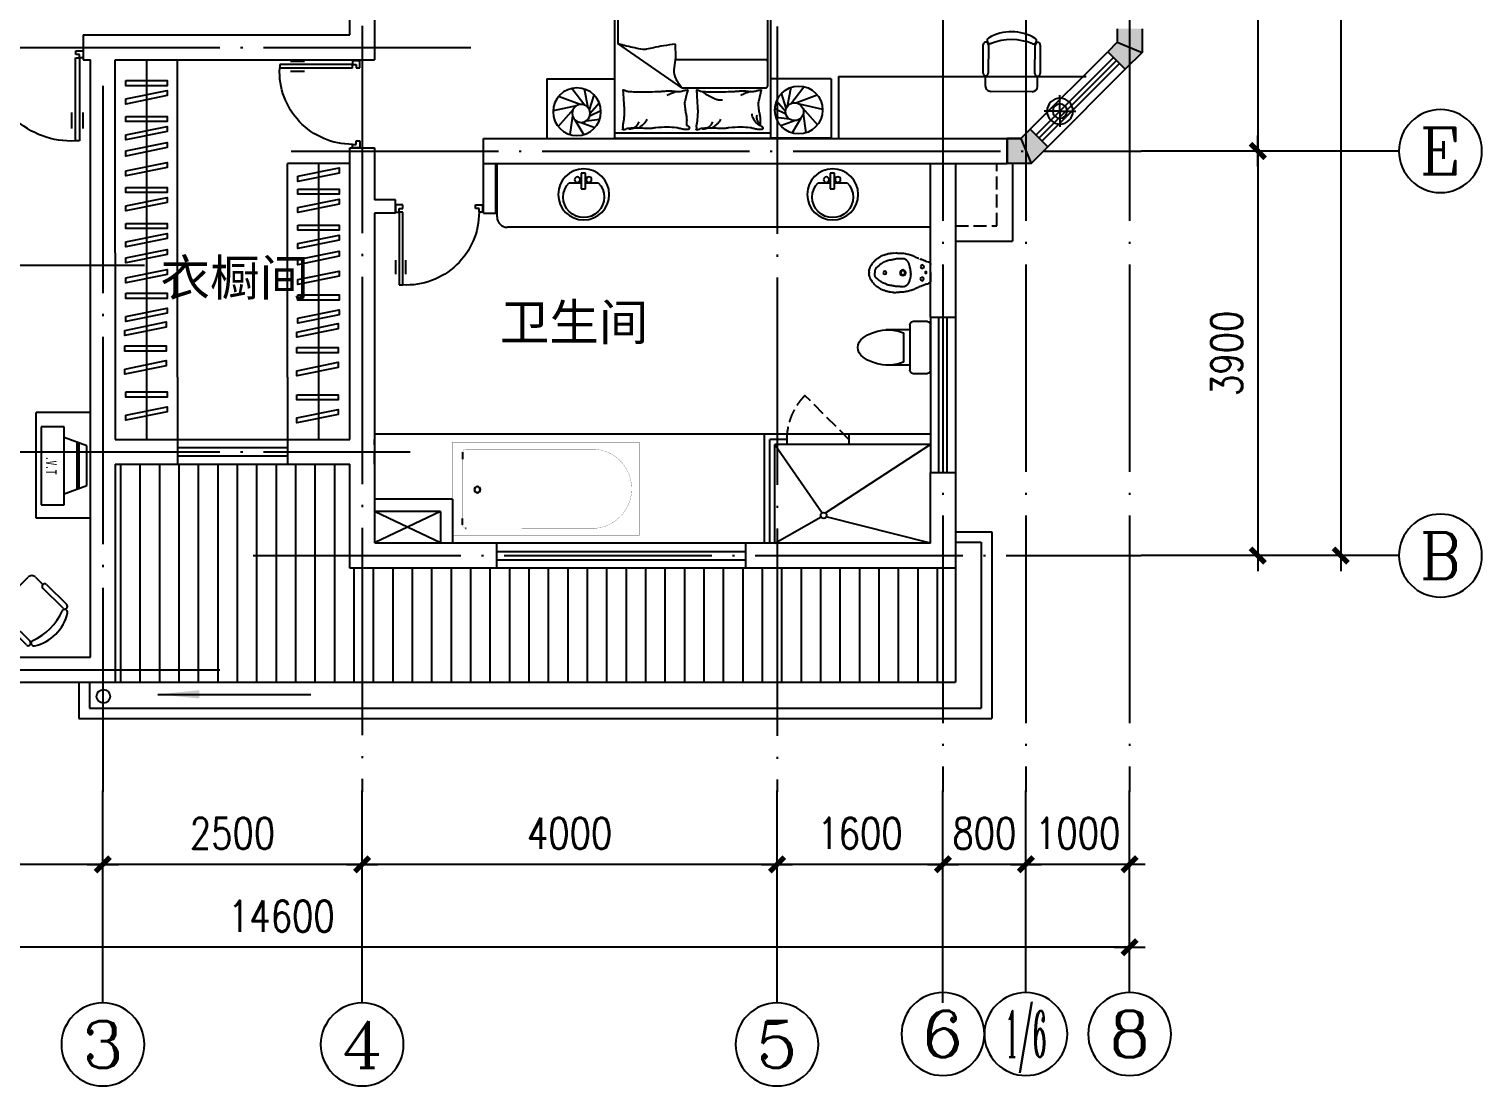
# Model space of a CAD drawing. Extents: x 68494 to 246694, y -171764 to -76879.
# Drawn here: x 140491 to 154499, y -140224 to -130035 of the extents above; entities that cross this region are included whole.
import ezdxf
from ezdxf.enums import TextEntityAlignment as Align

# ---------------------------------------------------------------- set-up
doc = ezdxf.new("R2010")
doc.units = 0
doc.header["$LTSCALE"] = 1000
doc.header["$MEASUREMENT"] = 0
for name, pattern in [('DASH', [0.35, 0.25, -0.1]), ('DOTE', [2.42, 2, -0.2, 0.02, -0.2]), ('HIDDEN2', [0.1875, 0.125, -0.0625])]:
    doc.linetypes.add(name, pattern=pattern)
doc.layers.get('0').update_dxf_attribs({"linetype": 'CONTINUOUS'})
for name, color, linetype in [('2', 2, 'CONTINUOUS'), ('AXIS', 3, 'CONTINUOUS'), ('AXIS_TEXT', 7, 'CONTINUOUS'), ('DOOR', 2, 'CONTINUOUS'), ('DOTE', 1, 'DOTE'), ('HATCH', 8, 'CONTINUOUS'), ('PUB_DIM', 3, 'CONTINUOUS'), ('STAIR', 2, 'CONTINUOUS'), ('TOILET', 7, 'CONTINUOUS'), ('WALL', 4, 'CONTINUOUS'), ('WINDOW', 51, 'CONTINUOUS'), ('WINDOW_TEXT', 7, 'CONTINUOUS'), ('家具', 30, 'CONTINUOUS')]:
    doc.layers.add(name, color=color, linetype=linetype)
doc.styles.add('COMPLEX', font='COMPLEX')
doc.styles.add('DIM_FONT', font='SIMPLEX', dxfattribs={"width": 0.8})
doc.styles.add('HZTXT', font='', dxfattribs={"width": 0.7, "height": 600})
doc.styles.add('SIMPLEX', font='SIMPLEX.SHX')
doc.styles.get("Standard").update_dxf_attribs({"font": ''})
doc.styles.get('HZTXT').set_extended_font_data('FangSong_GB2312')
doc.styles.get('Standard').set_extended_font_data('KaiTi_GB2312')
doc.dimstyles.new('AXIS', dxfattribs={"dimtxt": 300, "dimasz": 1, "dimexe": 250, "dimexo": 300, "dimgap": 150, "dimtad": 1, "dimdec": 0, "dimzin": 0, "dimdsep": 46, "dimtxsty": 'DIM_FONT', "dimblk": '_DIMX', "dimblk1": 'DIMBK1', "dimblk2": 'DIMBK1', "dimcen": 1, "dimse1": 1, "dimse2": 1, "dimclrt": 7, "dimadec": 0, "dimazin": 0, "dimtfac": 1, "dimtdec": 0, "dimtix": 1, "dimtmove": 2, "dimatfit": 3, "dimldrblk": '_DIMX', "dimfxl": 1, "dimtvp": 1.5, "dimtolj": 1, "dimtzin": 0, "dimarcsym": 0})

# ---------------------------------------------------------------- blocks, each defined once
blk = doc.blocks.new('_DIMX')
blk.add_line((-150, 0), (150, 0))
at = {"const_width": 50}
blk.add_lwpolyline([(-70, -70), (70, 70)], dxfattribs=at)
blk = doc.blocks.new('*D270')
at = {"color": 0, "linetype": 'ByBlock', "transparency": 16777216}
blk.add_line((153138, -119112), (153138, -135110), dxfattribs=at)
for p, rotation in [((153138, -119111), 90), ((153138, -135111), 270)]:
    blk.add_blockref('_DIMX', p, dxfattribs=dict(at, rotation=rotation))
at = {"color": 7, "linetype": 'ByBlock', "transparency": 16777216, "insert": (152838, -127114), "char_height": 300, "attachment_point": 5, "rotation": 90, "style": 'DIM_FONT'}
blk.add_mtext('\\A1;16000', dxfattribs=at)
blk = doc.blocks.new('DIMBK1')
at = {"color": 0}
blk.add_line((-1, 0), (1, 0), dxfattribs=at)
blk.add_circle((0, 0), 0.25, dxfattribs=at)
blk = doc.blocks.new('*D267')
at = {"color": 0, "linetype": 'ByBlock', "transparency": 16777216}
blk.add_line((141201, -138088), (136503, -138088), dxfattribs=at)
at = {"color": 0, "linetype": 'ByBlock', "transparency": 16777216, "rotation": 180}
blk.add_blockref('_DIMX', (136502, -138088), dxfattribs=at)
at = {"color": 0, "linetype": 'ByBlock', "transparency": 16777216}
blk.add_blockref('_DIMX', (141202, -138088), dxfattribs=at)
at = {"color": 7, "linetype": 'ByBlock', "transparency": 16777216, "insert": (138852, -137788), "char_height": 300, "attachment_point": 5, "style": 'DIM_FONT'}
blk.add_mtext('\\A1;4700', dxfattribs=at)
blk = doc.blocks.new('*D266')
at = {"color": 0, "linetype": 'ByBlock', "transparency": 16777216}
blk.add_line((151101, -138887), (136503, -138887), dxfattribs=at)
at = {"color": 0, "linetype": 'ByBlock', "transparency": 16777216, "rotation": 180.0000000000004}
blk.add_blockref('_DIMX', (136502, -138887), dxfattribs=at)
at = {"color": 0, "linetype": 'ByBlock', "transparency": 16777216}
blk.add_blockref('_DIMX', (151102, -138887), dxfattribs=at)
at = {"color": 7, "linetype": 'ByBlock', "transparency": 16777216, "insert": (142924, -138587), "char_height": 300, "attachment_point": 5, "style": 'DIM_FONT'}
blk.add_mtext('\\A1;14600', dxfattribs=at)
blk = doc.blocks.new('*D259')
at = {"color": 0, "linetype": 'ByBlock', "transparency": 16777216}
blk.add_line((147701, -138088), (143703, -138088), dxfattribs=at)
at = {"color": 0, "linetype": 'ByBlock', "transparency": 16777216, "rotation": 180.0000000000007}
blk.add_blockref('_DIMX', (143702, -138088), dxfattribs=at)
at = {"color": 0, "linetype": 'ByBlock', "transparency": 16777216}
blk.add_blockref('_DIMX', (147702, -138088), dxfattribs=at)
at = {"color": 7, "linetype": 'ByBlock', "transparency": 16777216, "insert": (145702, -137788), "char_height": 300, "attachment_point": 5, "style": 'DIM_FONT'}
blk.add_mtext('\\A1;4000', dxfattribs=at)
blk = doc.blocks.new('*D258')
at = {"color": 0, "linetype": 'ByBlock', "transparency": 16777216}
blk.add_line((143701, -138088), (141203, -138088), dxfattribs=at)
at = {"color": 0, "linetype": 'ByBlock', "transparency": 16777216, "rotation": 180}
blk.add_blockref('_DIMX', (141202, -138088), dxfattribs=at)
at = {"color": 0, "linetype": 'ByBlock', "transparency": 16777216}
blk.add_blockref('_DIMX', (143702, -138088), dxfattribs=at)
at = {"color": 7, "linetype": 'ByBlock', "transparency": 16777216, "insert": (142452, -137788), "char_height": 300, "attachment_point": 5, "style": 'DIM_FONT'}
blk.add_mtext('\\A1;2500', dxfattribs=at)
blk = doc.blocks.new('_AXISO')
blk.add_circle((0, 0), 0.5)
at = {"layer": 'AXIS_TEXT', "style": 'COMPLEX', "width": 1.041667}
blk.add_attdef('A', text='', height=0.56, dxfattribs=at).set_placement((-0.25, -0.28), (0.25, -0.28), align=Align.FIT)
blk = doc.blocks.new('M_A23MCU')
for p, q in [((-0.454, 0.081), (-0.454, 0.905)), ((-0.454, 0.905), (-0.413, 0.905)), ((-0.413, 0.905), (-0.413, 0.081)), ((-0.489, 0.782), (-0.489, 0.624)), ((-0.378, 0.782), (-0.378, 0.624)), ((-0.495, -0.002), (-0.495, 0.081)), ((-0.495, 0.081), (-0.454, 0.081)), ((-0.413, 0.081), (-0.454, 0.081)), ((-0.454, 0.081), (-0.454, 0.039)), ((-0.454, 0.039), (-0.413, 0.039)), ((-0.413, 0.039), (-0.413, -0.002)), ((0.412, 0.039), (0.412, -0.002)), ((0.453, 0.039), (0.412, 0.039)), ((0.453, 0.081), (0.453, 0.039)), ((0.494, 0.081), (0.453, 0.081)), ((0.494, -0.002), (0.494, 0.081)), ((-0.413, -0.002), (-0.495, -0.002)), ((-0.495, -0.002), (-0.495, -0.002)), ((0.412, -0.002), (0.494, -0.002)), ((0.494, -0.002), (0.494, -0.002))]:
    blk.add_line(p, q)
blk.add_arc((-0.372, 0.082), 0.825, 359.9283, 92.866)
blk = doc.blocks.new('*D257')
at = {"color": 0, "linetype": 'ByBlock', "transparency": 16777216}
blk.add_line((152338, -126312), (152338, -131210), dxfattribs=at)
for p, rotation in [((152338, -126311), 90), ((152338, -131211), 270)]:
    blk.add_blockref('_DIMX', p, dxfattribs=dict(at, rotation=rotation))
at = {"color": 7, "linetype": 'ByBlock', "transparency": 16777216, "insert": (152038, -128761), "char_height": 300, "attachment_point": 5, "rotation": 90, "style": 'DIM_FONT'}
blk.add_mtext('\\A1;4900', dxfattribs=at)
blk = doc.blocks.new('*D256')
at = {"color": 0, "linetype": 'ByBlock', "transparency": 16777216}
blk.add_line((152338, -131212), (152338, -135110), dxfattribs=at)
for p, rotation in [((152338, -131211), 90), ((152338, -135111), 270)]:
    blk.add_blockref('_DIMX', p, dxfattribs=dict(at, rotation=rotation))
at = {"color": 7, "linetype": 'ByBlock', "transparency": 16777216, "insert": (152038, -133161), "char_height": 300, "attachment_point": 5, "rotation": 90, "style": 'DIM_FONT'}
blk.add_mtext('\\A1;3900', dxfattribs=at)
blk = doc.blocks.new('M_C54TQD')
for p, q in [((0, -52), (1500, -52)), ((26, -509), (26, -1968)), ((853, -489), (46, -489)), ((853, -489), (1472, -916)), ((46, -761), (915, -761)), ((1472, -1968), (1472, -916)), ((381, -1368), (395, -1471)), ((778, -1368), (698, -1472)), ((161, -1514), (137, -1518)), ((255, -1552), (161, -1514)), ((395, -1471), (369, -1593)), ((528, -1559), (509, -1470)), ((698, -1472), (623, -1603)), ((90, -1638), (87, -1645)), ((188, -1621), (90, -1638)), ((257, -1618), (188, -1621)), ((324, -1645), (255, -1552)), ((324, -1645), (257, -1618)), ((369, -1593), (324, -1645)), ((324, -1645), (510, -1664)), ((324, -1645), (355, -1728)), ((510, -1664), (560, -1700)), ((548, -1617), (528, -1559)), ((605, -1658), (548, -1617)), ((605, -1658), (594, -1752)), ((623, -1603), (605, -1658)), ((605, -1658), (734, -1626)), ((605, -1658), (655, -1721)), ((734, -1626), (837, -1640)), ((837, -1640), (873, -1660)), ((335, -1810), (281, -1873)), ((355, -1728), (335, -1810)), ((560, -1700), (572, -1709)), ((592, -1767), (580, -1861)), ((655, -1721), (720, -1769)), ((720, -1769), (813, -1769)), ((46, -1988), (1452, -1988))]:
    blk.add_line(p, q)
blk.add_lwpolyline([(0, -2000), (0, 0), (1500, 0), (1500, -2000)], close=True)
for points in [[(101, -127, -0.263368), (73, -108, -0.494818), (82, -89, -0.049225), (100, -88, -0.036831), (124, -89, -0.031893), (161, -97, 0.035782), (195, -104, 0.032941), (285, -110, 0.026564), (396, -104, 0.017905), (434, -99, -0.033397), (454, -97, -0.03204), (491, -97, 0.018442), (555, -101, 0.010837), (620, -100, 0.014624), (668, -97, 0.111249), (691, -89, -0.153708), (708, -86, -0.076444), (715, -87, -0.215512), (717, -89, -0.585858), (714, -92, 0.363489), (709, -95, 0.191716), (709, -106, -0.129675), (711, -123, -0.01735), (708, -140, 0.019326), (706, -155, 0.018818), (699, -223, 0.021828), (698, -283, 0.006204), (700, -316, 0.001963), (706, -423, 0.028341), (710, -459, -0.117014), (709, -468, -0.36606), (708, -469, -0.03973), (694, -466, -0.048309), (681, -461, 0.062981), (670, -457, 0.04058), (647, -454, 0.014345), (580, -451, 0.005484), (454, -452, 0.007153), (358, -455, 0.008762), (316, -458, -0.008153), (270, -461, -0.06251), (213, -456, 0.078669), (167, -454, 0.047825), (145, -459, -0.034494), (114, -466, -0.023571), (89, -469, -0.510228), (88, -468), (95, -438), (116, -356, 0.073041), (118, -336, 0.023305), (112, -275, 0.018299), (108, -252, -0.01097), (101, -214, -0.042281), (98, -180, -0.027201), (101, -126)], [(101, -127, -0.077379), (136, -152, -0.077379), (161, -187, -0.047525), (171, -211, -0.047525), (176, -238)], [(575, -101, 0.027842), (551, -111, 0.048685), (539, -119, 0.023666), (511, -144, 0.031223), (492, -164, 0.046801), (486, -172, 0.023191), (478, -189)], [(657, -95, 0.088153), (622, -98, 0.088153), (591, -114, 0.077547), (569, -135, 0.077547), (555, -162)], [(810, -127, -0.263368), (782, -108, -0.494818), (791, -89, -0.049225), (809, -88, -0.036831), (833, -89, -0.031893), (871, -97, 0.035782), (905, -104, 0.032941), (994, -110, 0.026564), (1106, -104, 0.017905), (1143, -99, -0.033397), (1163, -97, -0.03204), (1200, -97, 0.018442), (1265, -101, 0.010837), (1329, -100, 0.014624), (1377, -97, 0.111249), (1400, -89, -0.153708), (1417, -86, -0.076444), (1424, -87, -0.215512), (1426, -89, -0.585858), (1423, -92, 0.363489), (1419, -95, 0.191716), (1419, -106, -0.129675), (1421, -123, -0.01735), (1418, -140, 0.019326), (1415, -155, 0.018818), (1408, -223, 0.021828), (1407, -283, 0.006204), (1409, -316, 0.001963), (1415, -423, 0.028341), (1419, -459, -0.117014), (1419, -468, -0.36606), (1417, -469, -0.03973), (1404, -466, -0.048309), (1390, -461, 0.062981), (1379, -457, 0.04058), (1356, -454, 0.014345), (1289, -451, 0.005484), (1164, -452, 0.007153), (1067, -455, 0.008762), (1025, -458, -0.008153), (979, -461, -0.06251), (922, -456, 0.078669), (877, -454, 0.047825), (854, -459, -0.034494), (823, -466, -0.023571), (798, -469, -0.510228), (797, -468), (805, -438), (825, -356, 0.073041), (827, -336, 0.023305), (821, -275, 0.018299), (817, -252, -0.01097), (810, -214, -0.042281), (807, -180, -0.027201), (810, -126)], [(1284, -101, 0.027842), (1260, -111, 0.048685), (1248, -119, 0.023666), (1220, -144, 0.031223), (1201, -164, 0.046801), (1196, -172, 0.023191), (1188, -189)], [(1366, -95, 0.088153), (1332, -98, 0.088153), (1300, -114, 0.077547), (1279, -135, 0.077547), (1265, -162)], [(99, -143, -0.05369), (114, -156, -0.070312), (122, -168, -0.015448), (125, -177, -0.013244), (129, -187, -0.082127), (132, -205, -0.064164), (129, -228)], [(191, -454, 0.009729), (219, -445, 0.009729), (246, -435, 0.007971), (267, -426, 0.007971), (289, -416)], [(661, -455, 0.016108), (622, -429, 0.024599), (595, -414, 0.009477), (546, -391, 0.015937), (516, -378, 0.072521), (500, -375, 0.033339), (463, -375)], [(901, -454, 0.009729), (928, -445, 0.009729), (955, -435, 0.007971), (977, -426, 0.007971), (998, -416)], [(853, -489, -0.085272), (917, -599, -0.124044), (926, -686), (912, -782), (914, -912)], [(914, -912, 0.007867), (1032, -894, 0.009508), (1128, -876, 0.006616), (1193, -862, -0.023828), (1212, -858, -0.080713), (1230, -859, -0.009591), (1383, -891, -0.013133), (1416, -899, -0.007859), (1472, -916)], [(464, -1480, 0.025626), (476, -1478, 0.0108), (605, -1436, 0.00456), (692, -1405, 0.01125), (727, -1391, 0.069394), (746, -1380, -0.079756), (763, -1371, -0.106399), (778, -1368, -0.328642), (782, -1372, -0.299547), (779, -1378, 0.189917), (774, -1387, 0.033518), (773, -1397, 0.075627), (773, -1402, 0.053489), (776, -1410, 0.017838), (788, -1432, 0.038394), (805, -1456, -0.059529), (816, -1472, -0.035943), (826, -1498, -0.011245), (852, -1585, -0.006203), (862, -1624, 0.010783), (868, -1647, 0.019485), (873, -1660, 0.005062), (892, -1710, 0.101392), (909, -1736, -0.223768), (914, -1749, -0.25558), (911, -1754, -0.081563), (895, -1759, -0.071805), (878, -1759, 0.069985), (861, -1759, 0.03546), (801, -1772, 0.029432), (732, -1797, 0.001554), (699, -1811, -0.00152), (665, -1826, -0.004735), (629, -1840, 0.00382), (586, -1859, 0.296001), (564, -1891, -0.649774), (542, -1900, -0.02319), (538, -1895, 0.0288), (534, -1892, 0.005727), (527, -1886, -0.004358), (519, -1878, -0.027528), (502, -1861, -0.046214), (493, -1850, -0.194121), (490, -1833, 0.133719), (489, -1809, 0.005779), (482, -1787, 0.008882)]]:
    blk.add_lwpolyline(points, format="xyb")
blk.add_lwpolyline([(58, -1583, 0.101392), (40, -1559, -0.223768), (34, -1546, -0.25558), (36, -1541, -0.081563), (52, -1535, -0.071805), (69, -1534, 0.069985), (86, -1532, 0.03546), (145, -1515, 0.029432), (211, -1485, 0.001554), (244, -1468, -0.00152), (276, -1451, -0.004735), (311, -1433, 0.00382), (353, -1412, 0.296001), (372, -1378, -0.649774), (393, -1367, -0.02319), (398, -1372, 0.0288), (402, -1375, 0.005727), (409, -1380, -0.004358), (418, -1387, -0.027528), (436, -1403, -0.046214), (445, -1414, -0.194121), (450, -1430, 0.133719), (453, -1454, 0.011505), (471, -1496, 0.008882), (497, -1550, 0.012426), (535, -1618, -0.033612), (547, -1644), (570, -1701), (588, -1744, 0.224341), (603, -1757, -0.722772), (603, -1766, -0.103513), (599, -1767, 0.053465), (592, -1767, 0.030109), (569, -1772, -0.031436), (547, -1776, -0.05324), (532, -1776, 0.05518), (517, -1777, 0.056271), (492, -1783, 0.0108), (366, -1835, 0.00456), (281, -1873, 0.01125), (247, -1889, 0.069394), (229, -1902, -0.079756), (213, -1912, -0.106399), (199, -1915, -0.328642), (195, -1912, -0.299547), (196, -1906, 0.189917), (201, -1896, 0.033518), (202, -1886, 0.075627), (201, -1882, 0.053489), (197, -1874, 0.017838), (184, -1853, 0.038394), (165, -1830, -0.059529), (153, -1815, -0.035943), (140, -1790, -0.011245), (108, -1705, -0.006203), (95, -1667, 0.010783), (87, -1645, 0.019485), (82, -1632, 0.005062)], format="xyb", close=True)
for centre, start, end in [((46, -509), 90, 180), ((46, -741), 180, 270), ((46, -1968), 180, 270), ((1452, -1968), 270, 0)]:
    blk.add_arc(centre, 20, start, end)
at = {"style": 'DIM_FONT', "width": 0.8, "flags": 9}
for tag in ['XSIZE', 'YSIZE']:
    blk.add_attdef(tag, (0, 0), '', height=0.5, dxfattribs=at)
blk = doc.blocks.new('900-M')
at = {"layer": 'DOOR'}
for p, q in [((867, 824), (829, 824)), ((829, 824), (829, 66)), ((867, 66), (867, 824)), ((797, 711), (797, 565)), ((899, 711), (899, 565)), ((0, 0), (0, 66)), ((0, 66), (33, 66)), ((66, 0), (0, 0)), ((0, 0), (0, 0)), ((33, 66), (33, 33)), ((33, 33), (66, 33)), ((66, 33), (66, 0)), ((834, 66), (867, 66)), ((834, 33), (834, 0)), ((867, 33), (834, 33)), ((834, 0), (900, 0)), ((867, 66), (867, 33)), ((900, 66), (867, 66)), ((900, 0), (900, 66)), ((900, 0), (900, 0))]:
    blk.add_line(p, q, dxfattribs=at)
blk.add_arc((791, 67), 758, 87.134, 180.0717, dxfattribs=at)
blk = doc.blocks.new('M_E4')
for p, q in [((670, -80), (670, -137)), ((670, -86), (670, -97)), ((670, -663), (670, -614))]:
    blk.add_line(p, q)
at = {"const_width": 1.5}
for points in [[(-750, -750), (-750, 0)], [(-750, 0), (750, 0)], [(750, 0), (750, -750)], [(608, -56), (640, -56)], [(670, -90), (670, -656)], [(670, -663), (670, -655)], [(750, -750), (-750, -750)]]:
    blk.add_lwpolyline(points, dxfattribs=at)
for points in [[(-399, -56, 0.930688), (-388, -693, 0.930688)], [(670, -86, 0.414214), (640, -56, 0.414214)], [(670, -90, 0.041784), (670, -85, 0.412615)], [(640, -693, 0.414214), (670, -663, 0.414214)]]:
    blk.add_lwpolyline(points, format="xyb", dxfattribs=at)
at = {"const_width": 1.5, "flags": 128}
for points in [[(-399, -56), (608, -56)], [(-399, -694), (645, -692)]]:
    blk.add_lwpolyline(points, dxfattribs=at)
for radius in [25, 23]:
    blk.add_circle((550, -381), radius)
blk.add_arc((640, -663), 30, 270, 280.176)
at = {"width": 0.8, "flags": 9}
for tag in ['XSIZE', 'YSIZE']:
    blk.add_attdef(tag, (0, 0), '', height=0.5, dxfattribs=at)
blk = doc.blocks.new('TV1')
for p, q in [((-273, 122), (-192, 342)), ((-192, 342), (190, 342)), ((190, 342), (271, 122)), ((-226, 249), (224, 249)), ((-220, 266), (218, 266)), ((-377, 122), (373, 122)), ((-377, -98), (-377, 122)), ((373, 122), (373, -98)), ((373, -98), (-377, -98))]:
    blk.add_line(p, q)
at = {"style": 'HZTXT', "width": 0.763189}
blk.add_text('T.V.', height=100, dxfattribs=at).set_placement((-85, -51), (93, -51), align=Align.FIT)
blk = doc.blocks.new('M_C32CXI')
for p, q in [((-188, 275), (87, 275)), ((87, 225), (-188, 225)), ((212, 250), (112, 250)), ((262, 200), (262, -200)), ((-188, -225), (87, -225)), ((87, -275), (-188, -275)), ((212, -250), (112, -250))]:
    blk.add_line(p, q)
for centre, radius, start, end in [((111, 0), 426, 148.1092, 211.8908), ((-227, 210), 28.1, 338.7607, 148.1092), ((314, 0), 552, 158.7607, 201.2393), ((-188, 250), 25, 90, 270), ((87, 250), 25, 270, 90), ((212, 200), 50, 0, 90), ((-227, -210), 28.1, 211.8908, 21.2393), ((-188, -250), 25, 90, 270), ((87, -250), 25, 270, 90), ((212, -200), 50, 270, 0)]:
    blk.add_arc(centre, radius, start, end)
at = {"width": 0.8, "flags": 9}
for tag in ['XSIZE', 'YSIZE']:
    blk.add_attdef(tag, (0, 0), '', height=0.5, dxfattribs=at)
blk = doc.blocks.new('M_E33IEP')
for p, q in [((44, -21), (44, 20)), ((44, 20), (194, 20)), ((135, 135), (135, 20)), ((194, 20), (194, -21)), ((194, -21), (44, -21)), ((135, -21), (135, -144))]:
    blk.add_line(p, q)
for centre, radius in [((248, -5), 246), ((106, 56), 26.7), ((105, -55), 26.7)]:
    blk.add_circle(centre, radius)
blk.add_arc((274, -5), 197, 225.2527, 134.7473)
at = {"style": 'DIM_FONT', "width": 0.8, "flags": 9}
for tag in ['XSIZE', 'YSIZE']:
    blk.add_attdef(tag, (0, 0), '', height=0.5, dxfattribs=at)
at = {"width": 0.8, "flags": 9}
for tag in ['YSIZE', 'XSIZE']:
    blk.add_attdef(tag, (2, -251), '', height=150, dxfattribs=at)
blk = doc.blocks.new('M_E24TTP')
at = {"layer": 'TOILET', "color": 7}
for p, q in [((-170, 200), (-170, 430)), ((170, 200), (170, 430)), ((-250, 30), (-250, 170)), ((-220, 200), (220, 200)), ((-140, 260), (140, 260)), ((250, 170), (250, 30)), ((220, 0), (-220, 0))]:
    blk.add_line(p, q, dxfattribs=at)
for centre, radius, start, end in [((227, 413), 398, 143.3619, 202.5495), ((0, 590), 110, 33.4509, 146.5491), ((-227, 413), 398, 337.4505, 36.6381), ((-220, 170), 30, 90, 180), ((220, 170), 30, 0, 90), ((-220, 30), 30, 180, 270), ((220, 30), 30, 270, 0)]:
    blk.add_arc(centre, radius, start, end, dxfattribs=at)
at = {"style": 'DIM_FONT', "width": 0.8, "flags": 9}
for tag in ['XSIZE', 'YSIZE']:
    blk.add_attdef(tag, (0, 0), '', height=0.5, dxfattribs=at)
blk = doc.blocks.new('M_E1PCP')
at = {"color": 7}
for p, q in [((-355, 188), (-333, 189)), ((-165, 161), (-140, 149)), ((-140, 149), (-120, 139)), ((-37, 108), (-20, 102)), ((0, -2), (0, 78)), ((-37, -111), (-20, -105)), ((-355, -191), (-333, -192)), ((-165, -164), (-140, -152)), ((-140, -152), (-120, -142))]:
    blk.add_line(p, q, dxfattribs=at)
blk.add_line((0, 78), (0, -81))
for points in [[(-191, -1, 0.026732), (-191, 19, 0.044412), (-192, 31), (-197, 53, 0.003241), (-201, 68, 0.010368), (-202, 72, 0.025515), (-203, 75, 0.005439), (-209, 90, 0.01466), (-215, 102, 0.024326), (-219, 109, 0.063239), (-223, 114, 0.025626), (-235, 124, 0.025997), (-246, 131, 0.080846), (-250, 134, 0.033045), (-256, 133, 0.01801), (-267, 134, 0.003236), (-280, 134, 0.009898), (-284, 134, 0.020427), (-294, 133, -0.021622), (-303, 132, -0.016061), (-309, 132, 0.013577), (-316, 132, 0.015027), (-326, 132, 0.020407), (-333, 131, 0.030584), (-341, 129, -0.023862), (-352, 127, -0.011863), (-360, 125, 0.012332), (-369, 124, 0.033159), (-374, 122, -0.033952), (-381, 122, -0.08996), (-386, 121, 0.077977), (-393, 121, 0.017687), (-401, 119, 0.02018), (-407, 118, 0.010803), (-419, 114, 0.015414), (-428, 110), (-441, 104, -0.014227), (-450, 101, 0.020501), (-456, 99, 0.07853), (-461, 95, -0.047696), (-468, 90, -0.03519), (-477, 85, 0.057732), (-482, 82, 0.015046), (-487, 78, -0.012786), (-493, 74), (-502, 66), (-511, 59), (-523, 49, 0.071316), (-526, 45, 0.026602), (-532, 35, 0.028329), (-536, 25, 0.088986), (-537, 22), (-537, 12), (-537, 0)], [(-191, -1, -0.026732), (-191, -22, -0.044412), (-193, -34), (-198, -56, -0.003241), (-201, -70, -0.010368), (-203, -75, -0.025515), (-204, -78, -0.005439), (-210, -93, -0.01466), (-216, -105, -0.024326), (-220, -112, -0.063239), (-224, -116, -0.025626), (-236, -126, -0.025997), (-247, -133, -0.080846), (-251, -136, -0.033045), (-257, -136, -0.01801), (-268, -136, -0.003236), (-281, -136, -0.009898), (-285, -136, -0.020427), (-295, -135, 0.021622), (-304, -134, 0.016061), (-310, -134, -0.013577), (-317, -134, -0.015027), (-327, -134, -0.020407), (-334, -133, -0.030584), (-343, -131, 0.023862), (-353, -128, 0.011863), (-362, -127, -0.012332), (-370, -125, -0.033159), (-376, -123, 0.033952), (-382, -123, 0.08996), (-387, -122, -0.077977), (-394, -122, -0.017687), (-402, -120, -0.02018), (-408, -119, -0.010803), (-420, -115, -0.015414), (-429, -111), (-442, -105, 0.014227), (-451, -102, -0.020501), (-457, -99, -0.07853), (-462, -96, 0.047696), (-469, -90, 0.03519), (-477, -86, -0.057732), (-482, -83, -0.015046), (-487, -79, 0.012786), (-493, -74), (-503, -66), (-512, -59), (-524, -49, -0.071316), (-527, -45, -0.026602), (-532, -35, -0.028329), (-536, -25, -0.088986), (-537, -22), (-537, -12), (-537, 0)]]:
    blk.add_lwpolyline(points, format="xyb", dxfattribs=at)
for centre, radius in [((-440, -1), 15), ((-266, -1), 27), ((-266, -1), 20), ((-82, 59), 17), ((-45, -3), 7.5), ((-78, -59), 17)]:
    blk.add_circle(centre, radius, dxfattribs=at)
for centre, radius, start, end in [((-350, -87), 275, 121.9882, 125.1284), ((-353, -81), 269, 118.2556, 121.9882), ((-382, -28), 209, 114.0173, 118.2556), ((-335, -133), 324, 111.0037, 114.0173), ((-371, -39), 223, 107.3747, 111.0037), ((-303, -258), 452, 105.8468, 107.3747), ((-305, -250), 444, 104.3047, 105.8468), ((-322, -183), 375, 101.8891, 104.3047), ((-373, 62), 125, 97.7067, 101.8891), ((-363, -14), 202, 94.0915, 97.7067), ((-331, -463), 652, 92.0805, 94.0915), ((-325, -194), 383, 89.3011, 91.0949), ((-339, -1297), 1486, 88.3911, 89.3011), ((-310, -273), 461, 84.8681, 88.3911), ((-292, -67), 255, 80.1269, 84.8681), ((-323, -247), 437, 78.1775, 80.1269), ((-447, -839), 1042, 76.915, 78.1775), ((-447, -840), 1043, 75.7981, 76.915), ((-217, 70), 105, 72.2692, 75.7981), ((-219, 64), 110, 67.4211, 72.2692), ((-249, -8), 188, 63.7108, 67.4211), ((-539, 19), 51.1, 156.415, 174.9821), ((-466, 10), 124, 173.2857, 185.1515), ((-466, 13), 124, 174.9821, 186.8478), ((116, -267), 766, 154.7195, 156.415), ((-509, 29), 74.1, 149.267, 154.7195), ((-99, -215), 551, 147.2013, 149.267), ((-434, 1), 153, 143.2731, 147.2013), ((-375, -43), 226, 139.8051, 143.2731), ((-415, -10), 174, 135.8536, 139.8051), ((-403, -22), 192, 131.9663, 135.8536), ((-375, -53), 234, 128.4465, 131.9663), ((-366, -63), 247, 125.1284, 128.4465), ((-97, 189), 54.7, 244.7737, 253.7827), ((-138, 47), 92.9, 66.8703, 73.7827), ((-192, -80), 231, 64.3474, 66.8703), ((73, 473), 382, 244.3474, 246.3082), ((203, 769), 705, 246.3082, 247.8229), ((-28, 203), 94.4, 247.8229, 251.9639), ((-28, 203), 95, 251.9639, 257.0841), ((-91, -74), 190, 73.4605, 77.0841), ((-25, 77), 25.6, 2.2309, 78.1267), ((-54, -7), 114, 71.7241, 72.7084), ((-18, 66), 19.7, 334.8273, 338.8002), ((-466, -16), 124, 173.1522, 185.0179), ((-466, -13), 124, 174.8485, 186.7143), ((-539, -22), 51.1, 185.0179, 203.585), ((116, 264), 766, 203.585, 205.2805), ((-509, -32), 74.1, 205.2805, 210.733), ((-99, 212), 551, 210.733, 212.7987), ((-434, -4), 153, 212.7987, 216.7269), ((-375, 40), 226, 216.7269, 220.1949), ((-415, 7), 174, 220.1949, 224.1464), ((-403, 19), 192, 224.1464, 228.0337), ((-375, 50), 234, 228.0337, 231.5535), ((-366, 60), 247, 231.5535, 234.8716), ((-97, -191), 54.7, 106.2173, 115.2263), ((-192, 77), 231, 293.1297, 295.6526), ((73, -476), 382, 113.6918, 115.6526), ((203, -771), 705, 112.1771, 113.6918), ((-28, -206), 94.4, 108.0361, 112.1771), ((-28, -206), 95, 102.9159, 108.0361), ((-91, 71), 190, 282.9159, 286.5395), ((-25, -80), 25.6, 281.8733, 357.7691), ((-54, 4), 114, 287.2916, 288.2759), ((-350, 84), 275, 234.8716, 238.0118), ((-353, 78), 269, 238.0118, 241.7444), ((-382, 25), 209, 241.7444, 245.9827), ((-335, 130), 324, 245.9827, 248.9963), ((-371, 37), 223, 248.9963, 252.6253), ((-303, 255), 452, 252.6253, 254.1532), ((-305, 247), 444, 254.1532, 255.6953), ((-322, 180), 375, 255.6953, 258.1109), ((-373, -64), 125, 258.1109, 262.2933), ((-373, -64), 125, 258.1109, 262.2933), ((-363, 11), 202, 262.2933, 265.9085), ((-331, 460), 652, 265.9085, 267.9195), ((-331, 460), 652, 265.9085, 267.9195), ((-325, 191), 383, 268.9051, 270.6989), ((-339, 1295), 1486, 270.6989, 271.6089), ((-310, 270), 461, 271.6089, 275.1319), ((-292, 64), 255, 275.1319, 279.8731), ((-323, 244), 437, 279.8731, 281.8225), ((-447, 836), 1042, 281.8225, 283.085), ((-447, 837), 1043, 283.085, 284.2019), ((-217, -73), 105, 284.2019, 287.7308), ((-219, -67), 110, 287.7308, 292.5789), ((-249, 5), 188, 292.5789, 296.2892)]:
    blk.add_arc(centre, radius, start, end, dxfattribs=at)
at = {"width": 0.8, "flags": 9}
for tag in ['XSIZE', 'YSIZE']:
    blk.add_attdef(tag, (0, 0), '', height=0.5, dxfattribs=at)
blk = doc.blocks.new('M_C5')
for p, q in [((-70.8, 21.3), (-105.6, 120.2)), ((-60.2, 62.7), (-49.6, 152.1)), ((-28.1, 85.6), (7.4, 159.8)), ((-9, 88), (58.7, 149.2)), ((12.2, 83.3), (111.9, 114.4)), ((-54, -14.1), (-153.6, 45)), ((25.5, 75.4), (152, 50)), ((42.3, 52.6), (156.1, -35.1)), ((48.3, 20.6), (102.1, -123.2)), ((-26.4, -30), (-153, -46.9)), ((14.5, -26.2), (-99.1, -125.6)), ((40.5, -2.3), (5.1, -160))]:
    blk.add_line(p, q)
for centre, radius in [((0, 0), 160), ((-11.2, 28), 60)]:
    blk.add_circle(centre, radius)
at = {"width": 0.8, "flags": 9}
for tag in ['XSIZE', 'YSIZE']:
    blk.add_attdef(tag, (0, 0), '', height=0.5, dxfattribs=at)
blk = doc.blocks.new('_WBLK')
for p, q in [((-0.5, 0.5), (0.5, 0.5)), ((0.5, 0.1667), (-0.5, 0.1667)), ((0.5, -0.1667), (-0.5, -0.1667)), ((-0.5, -0.5), (0.5, -0.5))]:
    blk.add_line(p, q)
at = {"layer": 'WINDOW_TEXT', "style": 'SIMPLEX', "flags": 9}
blk.add_attdef('A', text='', height=1, dxfattribs=at).set_placement((0, 1.5), align=Align.MIDDLE)
blk = doc.blocks.new('_ARROW')
blk.add_solid([(0, 0), (-1, 0.1), (-1, -0.1)])
blk = doc.blocks.new('TAB-LAMP')
for q in [(0, 134.75), (-134.75, 0), (134.75, 0), (0, -134.75)]:
    blk.add_line((0, 0), q)
for radius in [110.25, 61.25]:
    blk.add_circle((0, 0), radius)
blk = doc.blocks.new('*D228')
at = {"color": 0, "linetype": 'ByBlock', "transparency": 16777216}
for p, q in [((149301, -138088), (149300, -138088)), ((150102, -138088), (149302, -138088)), ((150103, -138088), (150104, -138088))]:
    blk.add_line(p, q, dxfattribs=at)
blk.add_blockref('_DIMX', (149302, -138088), dxfattribs=at)
at = {"color": 0, "linetype": 'ByBlock', "transparency": 16777216, "rotation": 180.0000000000007}
blk.add_blockref('_DIMX', (150102, -138088), dxfattribs=at)
at = {"color": 7, "linetype": 'ByBlock', "transparency": 16777216, "insert": (149702, -137788), "char_height": 300, "attachment_point": 5, "style": 'DIM_FONT'}
blk.add_mtext('\\A1;800', dxfattribs=at)
blk = doc.blocks.new('*D227')
at = {"color": 0, "linetype": 'ByBlock', "transparency": 16777216}
blk.add_line((149301, -138088), (147703, -138088), dxfattribs=at)
at = {"color": 0, "linetype": 'ByBlock', "transparency": 16777216, "rotation": 180.0000000000007}
blk.add_blockref('_DIMX', (147702, -138088), dxfattribs=at)
at = {"color": 0, "linetype": 'ByBlock', "transparency": 16777216}
blk.add_blockref('_DIMX', (149302, -138088), dxfattribs=at)
at = {"color": 7, "linetype": 'ByBlock', "transparency": 16777216, "insert": (148502, -137788), "char_height": 300, "attachment_point": 5, "style": 'DIM_FONT'}
blk.add_mtext('\\A1;1600', dxfattribs=at)
blk = doc.blocks.new('*D226')
at = {"color": 0, "linetype": 'ByBlock', "transparency": 16777216}
for p, q in [((150101, -138088), (150100, -138088)), ((151102, -138088), (150102, -138088)), ((151103, -138088), (151104, -138088))]:
    blk.add_line(p, q, dxfattribs=at)
blk.add_blockref('_DIMX', (150102, -138088), dxfattribs=at)
at = {"color": 0, "linetype": 'ByBlock', "transparency": 16777216, "rotation": 180.0000000000007}
blk.add_blockref('_DIMX', (151102, -138088), dxfattribs=at)
at = {"color": 7, "linetype": 'ByBlock', "transparency": 16777216, "insert": (150602, -137788), "char_height": 300, "attachment_point": 5, "style": 'DIM_FONT'}
blk.add_mtext('\\A1;1000', dxfattribs=at)

msp = doc.modelspace()

# ---------------------------------------------------------------- hatches: boundary and pattern name
h = msp.add_hatch(color=256)
h.paths.add_polyline_path([(151102.3, -130211.3), (150982.3, -130161.6), (150890.5, -130253.4), (151060.2, -130423.1), (151102.3, -130381)])
h.paths.add_polyline_path([(151102.3, -130031.7), (150982.3, -130031.7), (150982.3, -130161.6), (151102.3, -130211.3)])
h.paths.add_polyline_path([(151222.3, -130031.7), (151102.3, -130031.7), (151102.3, -130211.3), (151222.3, -130261)])
h.paths.add_polyline_path([(151222.3, -130261), (151102.3, -130211.3), (151102.3, -130381)])
msp.add_hatch(color=256).paths.add_polyline_path([(149922.7, -131091.3), (150052.6, -131091.3), (150144.5, -130999.5), (150314.2, -131169.2), (150152, -131331.3), (149922.7, -131331.3)])
at = {"layer": 'HATCH'}
h = msp.add_hatch(dxfattribs=at)
h.set_pattern_fill('ANSI31', color=256, scale=1500, angle=45, style=0)
h.paths.add_polyline_path([(143582.2, -134231.3), (142982.2, -134231.3), (141922.2, -134231.3), (141322.2, -134231.3), (141322.2, -136331.3), (143702.3, -136331.3), (143702.3, -135231.3), (143582.2, -135231.3)])
h.paths.add_polyline_path([(143702.3, -135231.3), (143702.3, -136331.3), (147702.3, -136331.3), (147702.3, -135231.3), (147402.3, -135231.3), (145002.3, -135231.3)])
h.paths.add_polyline_path([(147702.3, -135231.3), (147702.3, -136331.3), (149302.3, -136331.3), (149302.3, -135231.3)])

# ---------------------------------------------------------------- linework, layer by layer
for p, q in [((150890.5, -130253.4), (151060.2, -130423.1)), ((150982.3, -130161.6), (151222.3, -130261)), ((149922.7, -131091.3), (149922.7, -131331.3)), ((150052.6, -131091.3), (150152, -131331.3)), ((150144.5, -130999.5), (150314.2, -131169.2)), ((149972.9, -131331.3), (149972.9, -131765.3))]:
    msp.add_line(p, q)
msp.add_lwpolyline([(149922.7, -131091.3), (150052.6, -131091.3), (150144.5, -130999.5), (150314.2, -131169.2), (150152, -131331.3), (149922.7, -131331.3), (149922.7, -131091.3)])
msp.add_circle((141207.4, -136468.3), 65.5)
at = {"layer": '2'}
for p, q in [((141922.2, -133991.3), (142982.2, -133991.3)), ((141922.2, -133991.3), (141922.2, -134231.3)), ((142982.2, -133991.3), (142982.2, -134231.3)), ((142982.2, -134071.3), (141922.2, -134071.3)), ((142982.2, -134151.3), (141922.2, -134151.3)), ((141922.2, -134231.3), (142982.2, -134231.3)), ((149422.3, -134881.3), (149772.3, -134881.3)), ((149772.3, -134881.3), (149772.3, -136681.3)), ((149422.3, -134981.3), (149672.3, -134981.3)), ((149672.3, -134981.3), (149672.3, -136581.3)), ((149422.3, -135231.3), (149422.3, -136331.3)), ((140972.2, -136331.3), (140972.2, -136681.3)), ((141072.2, -136331.3), (141072.2, -136581.3)), ((141322.2, -136331.3), (149422.3, -136331.3)), ((141072.2, -136581.3), (149672.3, -136581.3)), ((140972.2, -136681.3), (149772.3, -136681.3))]:
    msp.add_line(p, q, dxfattribs=at)
at = {"layer": 'AXIS'}
for p, q in [((153699.1, -131211.3), (151213.8, -131211.3)), ((153699.1, -135111.3), (151213.8, -135111.3)), ((141202.3, -139424), (141202.3, -137375)), ((143702.3, -139424), (143702.3, -137375)), ((147702.3, -139424), (147702.3, -137375)), ((149302.3, -139424), (149302.3, -137375)), ((149302.3, -139323.8), (149302.3, -137375)), ((150102.3, -139323.8), (150102.3, -137375)), ((151102.3, -139323.8), (151102.3, -137375))]:
    msp.add_line(p, q, dxfattribs=at)
at = {"layer": 'DOTE'}
for p, q in [((143702.3, -117903.3), (143702.3, -137388.8)), ((147702.3, -117909.9), (147702.3, -137388.8)), ((149302.3, -125045.1), (149302.3, -137388.8)), ((150102.3, -125045.1), (150102.3, -137388.8)), ((151102.3, -125045.1), (151102.3, -137388.8)), ((135490.9, -130211.3), (144824.4, -130211.3)), ((150975.3, -130338.3), (150229.3, -131084.3)), ((141202.3, -130581.8), (141202.3, -137388.8)), ((143016.8, -131211.3), (151213.8, -131211.3)), ((135490.9, -132311.3), (141602.3, -132311.3)), ((135490.9, -134111.3), (144166.5, -134111.3)), ((142652.7, -135111.3), (151213.8, -135111.3)), ((135490.9, -136211.3), (142353.3, -136211.3))]:
    msp.add_line(p, q, dxfattribs=at)
at = {"layer": 'PUB_DIM'}
msp.add_lwpolyline([(141732.9, -136449.1), (143207.1, -136449.1)], dxfattribs=at)
at = {"layer": 'STAIR'}
for p, q in [((144456.3, -134685.7), (143826.3, -134985.7)), ((143826.3, -134685.7), (144456.3, -134985.7))]:
    msp.add_line(p, q, dxfattribs=at)
at = {"layer": 'WALL'}
for p, q in [((143582.2, -130091.3), (143582.2, -127615.4)), ((143822.2, -127615.4), (143822.2, -130331.3)), ((141012.2, -130091.3), (141082.2, -130091.3)), ((141012.2, -130091.3), (141012.2, -130331.3)), ((141082.2, -130091.3), (143582.2, -130091.3)), ((150982.3, -130031.7), (150982.3, -130161.6)), ((151222.3, -130031.7), (151222.3, -130261)), ((150982.3, -130161.6), (150890.5, -130253.4)), ((151222.3, -130261), (151060.2, -130423.1)), ((141012.2, -130331.3), (141082.2, -130331.3)), ((141082.2, -132311.3), (141082.2, -130331.3)), ((141322.2, -132191.3), (141322.2, -130331.3)), ((141322.2, -130331.3), (143822.2, -130331.3)), ((144872.3, -131091.3), (149922.7, -131091.3)), ((144872.3, -131811.3), (144872.3, -131091.3)), ((150052.6, -131091.3), (149922.7, -131091.3)), ((149922.7, -131091.3), (149922.7, -131331.3)), ((150144.5, -130999.5), (150052.6, -131091.3)), ((143582.2, -133991.3), (143582, -131181.3)), ((143582, -131181.3), (143822.2, -131181.3)), ((143822.2, -131181.3), (143822.3, -131681.3)), ((150314.2, -131169.2), (150152, -131331.3)), ((144872.3, -131331.3), (149922.7, -131331.3)), ((144992.3, -131811.3), (144992.3, -131331.3)), ((149182.3, -132811.3), (149182.3, -131331.3)), ((149422.3, -131331.3), (149422.3, -132811.3)), ((149922.7, -131331.3), (149922.7, -131331.3)), ((150152, -131331.3), (149922.7, -131331.3)), ((144022.3, -131681.3), (143822.3, -131681.3)), ((144022.3, -131811.3), (143822.3, -131811.3)), ((143822.3, -131811.3), (143822.3, -134991.3)), ((144022.3, -131811.3), (144022.3, -131681.3)), ((144872.3, -131811.3), (144992.3, -131811.3)), ((141322.2, -132191.3), (141322.2, -133991.3)), ((141082.2, -136091.3), (141082.2, -132311.3)), ((149182.3, -132811.3), (149422.3, -132811.3)), ((141322.2, -133991.3), (141922.2, -133991.3)), ((142982.2, -133991.3), (142992.2, -133991.3)), ((142992.2, -133991.3), (143582.2, -133991.3)), ((141322.2, -134231.3), (141322.2, -136331.3)), ((141322.2, -134231.3), (141922.2, -134231.3)), ((142982.2, -134231.3), (143582.2, -134231.3)), ((143582.2, -135231.3), (143582.2, -134231.3)), ((149182.3, -134991.3), (149182.3, -134311.3)), ((149182.3, -134311.3), (149422.3, -134311.3)), ((149422.3, -134311.3), (149422.3, -135231.3)), ((144573, -134568.7), (143826.3, -134568.7)), ((144573, -134568.7), (144573, -134985.7)), ((144456.3, -134685.7), (143826.3, -134685.7)), ((144456.3, -134685.7), (144456.3, -134985.7)), ((145002.3, -134991.3), (143826.3, -134991.3)), ((145002.3, -135231.3), (145002.3, -134991.3)), ((149182.3, -134991.3), (147402.3, -134991.3)), ((147402.3, -135231.3), (147402.3, -134991.3)), ((145002.3, -135231.3), (143582.2, -135231.3)), ((149422.3, -135231.3), (147402.3, -135231.3)), ((140002.2, -136091.3), (141082.2, -136091.3)), ((140002.2, -136331.3), (141322.2, -136331.3))]:
    msp.add_line(p, q, dxfattribs=at)
at = {"layer": 'WALL', "linetype": 'HIDDEN2'}
msp.add_line((143822.3, -134231.3), (143822.3, -133991.3), dxfattribs=at)
at = {"layer": 'WINDOW'}
for p, q in [((150144.5, -130999.5), (150890.5, -130253.4)), ((150201, -131056), (150947, -130310)), ((151003.6, -130366.6), (150257.6, -131112.6)), ((151060.2, -130423.1), (150314.2, -131169.2)), ((149972.9, -131331.3), (149972.9, -132081.3)), ((149422.5, -132081.3), (149972.9, -132081.3))]:
    msp.add_line(p, q, dxfattribs=at)
at = {"layer": 'WINDOW', "linetype": 'DASH', "ltscale": 0.5}
msp.add_lwpolyline([(149422.5, -131931.3), (149822.9, -131931.3), (149822.9, -131331.3)], dxfattribs=at)
at = {"layer": '家具'}
for p, q in [((141622.2, -130331.3), (141622.2, -133991.3)), ((141922.2, -133391.3), (141922.2, -130331.3)), ((145481.5, -130515.1), (145481.5, -131087)), ((145481.5, -130515.1), (146138.4, -130515.1)), ((148223.1, -130515.1), (147638.4, -130515.1)), ((148223.1, -130515.1), (148223.1, -131087)), ((148296.2, -130491.3), (150682.3, -130491.3)), ((148296.2, -130491.3), (148296.2, -131091.3)), ((148223.1, -131087), (147638.4, -131087)), ((142982.2, -133391.3), (142982.2, -131331.3)), ((143582.2, -131331.3), (142982.2, -131331.3)), ((143282.2, -131331.3), (143282.2, -133991.3)), ((145002.7, -131846.3), (145002.7, -131331.3)), ((149182.3, -131946.3), (145102.7, -131946.3)), ((141922.2, -133391.3), (141922.2, -133991.3)), ((142982.2, -133391.3), (142982.2, -133991.3)), ((140558.2, -134750.8), (140558.2, -133731.8)), ((141082.2, -133731.8), (140558.2, -133731.8)), ((148082.7, -133941.3), (143826.3, -133941.3)), ((147582.3, -134991.3), (147582.3, -133941.3)), ((149182.3, -133941.3), (147582.3, -133941.3)), ((147632.3, -134991.3), (147632.3, -133991.3)), ((147796.3, -133991.3), (147632.3, -133991.3)), ((147682.3, -134041.3), (148137.2, -134700.1)), ((147682.3, -134991.3), (147682.3, -134041.3)), ((149182.3, -134041.3), (147682.3, -134041.3)), ((147796.3, -133941.3), (147796.3, -134041.3)), ((147796.3, -133941.3), (147796.3, -134041.3)), ((149182.3, -134041.3), (148168.2, -134700.6)), ((148396.3, -133941.3), (148396.3, -134041.3)), ((148396.3, -133941.3), (148396.3, -134041.3)), ((141082.2, -134750.8), (140558.2, -134750.8)), ((147682.3, -134991.3), (148127.3, -134737.2)), ((149182.3, -134991.3), (148177.3, -134737.2))]:
    msp.add_line(p, q, dxfattribs=at)
at = {"layer": '家具', "linetype": 'DASH', "ltscale": 0.5}
msp.add_line((148396.3, -133991.3), (147972.1, -133567), dxfattribs=at)
at = {"layer": '家具'}
for points in [[(141423.1, -130531.3), (141821.3, -130531.3), (141821.3, -130581), (141423.1, -130581)], [(141423.1, -130708), (141821.3, -130627.1), (141821.3, -130676.9), (141423.1, -130757.7)], [(141423.1, -130877.6), (141821.3, -130877.6), (141821.3, -130927.4), (141423.1, -130927.4)], [(141423.1, -131054.3), (141821.3, -130973.4), (141821.3, -131023.2), (141423.1, -131104.1)], [(141423.1, -131209.6), (141821.3, -131128.7), (141821.3, -131178.4), (141423.1, -131259.3)], [(141423.1, -131401.3), (141821.3, -131320.4), (141821.3, -131370.2), (141423.1, -131451.1)], [(143083.1, -131454), (143481.3, -131373.1), (143481.3, -131422.9), (143083.1, -131503.7)], [(141423.1, -131562.2), (141821.3, -131562.2), (141821.3, -131612), (141423.1, -131612)], [(141423.1, -131738.9), (141821.3, -131658), (141821.3, -131707.8), (141423.1, -131788.7)], [(143083.1, -131578.5), (143481.3, -131578.5), (143481.3, -131628.2), (143083.1, -131628.2)], [(143083.1, -131755.2), (143481.3, -131674.3), (143481.3, -131724), (143083.1, -131804.9)], [(141423.1, -131908.6), (141821.3, -131908.6), (141821.3, -131958.3), (141423.1, -131958.3)], [(143083.1, -131924.8), (143481.3, -131924.8), (143481.3, -131974.6), (143083.1, -131974.6)], [(141423.1, -132085.2), (141821.3, -132004.4), (141821.3, -132054.1), (141423.1, -132135)], [(143083.1, -132101.5), (143481.3, -132020.6), (143481.3, -132070.4), (143083.1, -132151.2)], [(141423.1, -132240.5), (141821.3, -132159.6), (141821.3, -132209.4), (141423.1, -132290.3)], [(143083.1, -132256.8), (143481.3, -132175.9), (143481.3, -132225.6), (143083.1, -132306.5)], [(141423.1, -132432.3), (141821.3, -132351.4), (141821.3, -132401.1), (141423.1, -132482)], [(143083.1, -132448.5), (143481.3, -132367.6), (143481.3, -132417.4), (143083.1, -132498.3)], [(141423.1, -132582), (141821.3, -132582), (141821.3, -132631.7), (141423.1, -132631.7)], [(143083.1, -132598.2), (143481.3, -132598.2), (143481.3, -132648), (143083.1, -132648)], [(141423.1, -132805.1), (141821.3, -132724.2), (141821.3, -132773.9), (141423.1, -132854.8)], [(143083.1, -132821.3), (143481.3, -132740.4), (143481.3, -132790.2), (143083.1, -132871.1)], [(141414, -132939.5), (141812.1, -132858.6), (141812.1, -132908.4), (141414, -132989.3)], [(143074, -132955.8), (143472.1, -132874.9), (143472.1, -132924.6), (143074, -133005.5)], [(141414, -133089.3), (141812.1, -133089.3), (141812.1, -133139), (141414, -133139)], [(143074, -133105.5), (143472.1, -133105.5), (143472.1, -133155.3), (143074, -133155.3)], [(141414, -133312.3), (141812.1, -133231.5), (141812.1, -133281.2), (141414, -133362.1)], [(143074, -133328.6), (143472.1, -133247.7), (143472.1, -133297.5), (143074, -133378.3)], [(141423.1, -133533.9), (141821.3, -133533.9), (141821.3, -133583.6), (141423.1, -133583.6)], [(143074, -133559.9), (143472.1, -133559.9), (143472.1, -133609.6), (143074, -133609.6)], [(141423.1, -133757), (141821.3, -133676.1), (141821.3, -133725.8), (141423.1, -133806.7)], [(143074, -133783), (143472.1, -133702.1), (143472.1, -133751.8), (143074, -133832.7)]]:
    msp.add_lwpolyline(points, close=True, dxfattribs=at)
msp.add_circle((148152.3, -134724), 28.2, dxfattribs=at)
msp.add_arc((145102.7, -131846.3), 100, 180, 270, dxfattribs=at)
at = {"layer": '家具', "linetype": 'DASH', "ltscale": 0.5}
msp.add_arc((148396.3, -133991.3), 600, 135, 180, dxfattribs=at)

# ---------------------------------------------------------------- block references
at = {"layer": 'AXIS'}
ref = msp.add_blockref('_AXISO', (154099.1, -131211.3), dxfattribs=dict(at, xscale=-800, yscale=800, zscale=800))
ref.add_attrib('A', 'E', dxfattribs={"layer": 'AXIS_TEXT', "height": 448, "style": 'COMPLEX', "width": 1.171875}).set_placement((153899.1, -131435.3), (154299.1, -131435.3), align=Align.FIT)
ref = msp.add_blockref('_AXISO', (154099.1, -135111.3), dxfattribs=dict(at, xscale=-800, yscale=800, zscale=800))
ref.add_attrib('A', 'B', dxfattribs={"layer": 'AXIS_TEXT', "height": 448, "style": 'COMPLEX', "width": 1.102941}).set_placement((153899.1, -135335.3), (154299.1, -135335.3), align=Align.FIT)
ref = msp.add_blockref('_AXISO', (149302.3, -139723.8), dxfattribs=dict(at, xscale=-800, yscale=800, zscale=800, rotation=180))
ref.add_attrib('A', '6', dxfattribs={"layer": 'AXIS_TEXT', "height": 448, "style": 'COMPLEX', "width": 1.339286}).set_placement((149102.3, -139947.8), (149502.3, -139947.8), align=Align.FIT)
ref = msp.add_blockref('_AXISO', (150102.3, -139723.8), dxfattribs=dict(at, xscale=-800, yscale=800, zscale=800, rotation=180))
ref.add_attrib('A', '1/6', dxfattribs={"layer": 'AXIS_TEXT', "height": 448, "style": 'COMPLEX', "width": 0.367647}).set_placement((149902.3, -139947.8), (150302.3, -139947.8), align=Align.FIT)
ref = msp.add_blockref('_AXISO', (151102.3, -139723.8), dxfattribs=dict(at, xscale=-800, yscale=800, zscale=800, rotation=180))
ref.add_attrib('A', '8', dxfattribs={"layer": 'AXIS_TEXT', "height": 448, "style": 'COMPLEX', "width": 1.339286}).set_placement((150902.3, -139947.8), (151302.3, -139947.8), align=Align.FIT)
ref = msp.add_blockref('_AXISO', (141202.3, -139824), dxfattribs=dict(at, xscale=-800, yscale=800, zscale=800, rotation=180))
ref.add_attrib('A', '3', dxfattribs={"layer": 'AXIS_TEXT', "height": 448, "style": 'COMPLEX', "width": 1.339286}).set_placement((141002.3, -140048), (141402.3, -140048), align=Align.FIT)
ref = msp.add_blockref('_AXISO', (143702.3, -139824), dxfattribs=dict(at, xscale=-800, yscale=800, zscale=800, rotation=180))
ref.add_attrib('A', '4', dxfattribs={"layer": 'AXIS_TEXT', "height": 448, "style": 'COMPLEX', "width": 1.171875}).set_placement((143502.3, -140048), (143902.3, -140048), align=Align.FIT)
ref = msp.add_blockref('_AXISO', (147702.3, -139824), dxfattribs=dict(at, xscale=-800, yscale=800, zscale=800, rotation=180))
ref.add_attrib('A', '5', dxfattribs={"layer": 'AXIS_TEXT', "height": 448, "style": 'COMPLEX', "width": 1.339286}).set_placement((147502.3, -140048), (147902.3, -140048), align=Align.FIT)
at = {"layer": 'PUB_DIM', "xscale": 400, "yscale": 400, "zscale": 400, "rotation": 180}
msp.add_blockref('_ARROW', (141732.9, -136449.1), dxfattribs=at)
at = {"layer": 'STAIR', "xscale": -1.055555555555556, "yscale": 1.055555555555556, "zscale": 1.055555555555556, "rotation": 180}
msp.add_blockref('900-M', (140062.6, -130244.3), dxfattribs=at)
at = {"layer": 'WINDOW'}
for name, p, xscale, yscale, zscale, rotation in [('M_A23MCU', (143677.3, -130761.3), -850, 850, 850, 90), ('_WBLK', (149302.3, -133561.3), 1500, 240.0000000008485, 1500, 270), ('_WBLK', (146202.3, -135111.3), 2400, 240.0000000003201, 2400, 180)]:
    msp.add_blockref(name, p, dxfattribs=dict(at, xscale=xscale, yscale=yscale, zscale=zscale, rotation=rotation))
at = {"layer": 'WINDOW', "xscale": 850, "yscale": -850, "zscale": 850}
msp.add_blockref('M_A23MCU', (144444.2, -131732), dxfattribs=at)
at = {"layer": '家具'}
for name, p, rotation in [('M_C54TQD', (147638.4, -131091.3), 180), ('M_C32CXI', (149964.7, -130375.2), 269.5939025137612), ('M_C32CXI', (140526, -135645.6), 135)]:
    msp.add_blockref(name, p, dxfattribs=dict(at, rotation=rotation))
at = {"layer": '家具', "yscale": 1.44, "zscale": 1.44}
for p, xscale, rotation in [((145773.7, -130832.2), -1.44, 270), ((147911.9, -130815.4), 1.44, 90)]:
    msp.add_blockref('M_C5', p, dxfattribs=dict(at, xscale=xscale, rotation=rotation))
at = {"layer": '家具', "extrusion": (0, 0, -1), "xscale": 1.133786848073214, "yscale": 1.133786848073214, "zscale": -1.133786848072562, "rotation": 180.0000000000004}
msp.add_blockref('TAB-LAMP', (-150430.5, -130826.1), dxfattribs=at)
at = {"layer": '家具', "xscale": -1}
for name, p, rotation in [('M_E33IEP', (145833.5, -131381.2), 90), ('M_E33IEP', (148234, -131381.2), 90), ('M_E1PCP', (149181.9, -132385.3), 180), ('M_E24TTP', (149182.3, -133104.9), 90), ('TV1', (140706.5, -134244.3), 270)]:
    msp.add_blockref(name, p, dxfattribs=dict(at, rotation=rotation))
at = {"layer": '家具', "xscale": -1.2, "yscale": 1.2, "zscale": 1.2}
msp.add_blockref('M_E4', (145473, -134017.6), dxfattribs=at)

# ---------------------------------------------------------------- texts
at = {"layer": 'WINDOW_TEXT'}
for s, p in [('衣橱间', (141758.3, -132606.9)), ('卫生间', (145030, -133035.9))]:
    msp.add_text(s, height=350, dxfattribs=at).set_placement(p)

# ---------------------------------------------------------------- dimensions: what is measured, and where the dimension line sits
at = {"layer": 'AXIS'}
for base, p1, p2, angle, picture, middle in [((153137.5, -135111.3), (151213.8, -119111.3), (151213.8, -135111.3), 270, '*D270', (152837.5, -127113.9)), ((136502.3, -138886.7), (151102.3, -137375), (136502.3, -137375), 180, '*D266', (142923.5, -138586.7))]:
    dim = msp.add_linear_dim(base=base, p1=p1, p2=p2, angle=angle, dimstyle='AXIS', dxfattribs=at)
    dim.commit()
    dim.dimension.update_dxf_attribs({"geometry": picture, "text_midpoint": middle, "dimtype": 161})
for base, p1, p2, angle, picture, middle in [((152337.5, -131211.3), (151213.8, -126311.3), (151213.8, -131211.3), 270, '*D257', (152037.5, -128761.3)), ((152337.5, -135111.3), (151213.8, -131211.3), (151213.8, -135111.3), 270, '*D256', (152037.5, -133161.3)), ((136502.3, -138088.1), (141202.3, -137388.8), (136502.3, -137375), 180, '*D267', (138852.3, -137788.1)), ((141202.3, -138088.1), (143702.3, -137375), (141202.3, -137375), 180, '*D258', (142452.3, -137788.1)), ((143702.3, -138088.1), (147702.3, -137375), (143702.3, -137375), 180, '*D259', (145702.3, -137788.1)), ((147702.3, -138088.1), (149302.3, -137375), (147702.3, -137375), 180, '*D227', (148502.3, -137788.1)), ((149302.3, -138088.1), (150102.3, -137375), (149302.3, -137375), 180, '*D228', (149702.3, -137788.1)), ((150102.3, -138088.1), (151102.3, -137375), (150102.3, -137375), 180, '*D226', (150602.3, -137788.1))]:
    dim = msp.add_linear_dim(base=base, p1=p1, p2=p2, angle=angle, dimstyle='AXIS', dxfattribs=at)
    dim.commit()
    dim.dimension.update_dxf_attribs({"geometry": picture, "text_midpoint": middle})

doc.saveas('drawing.dxf')
